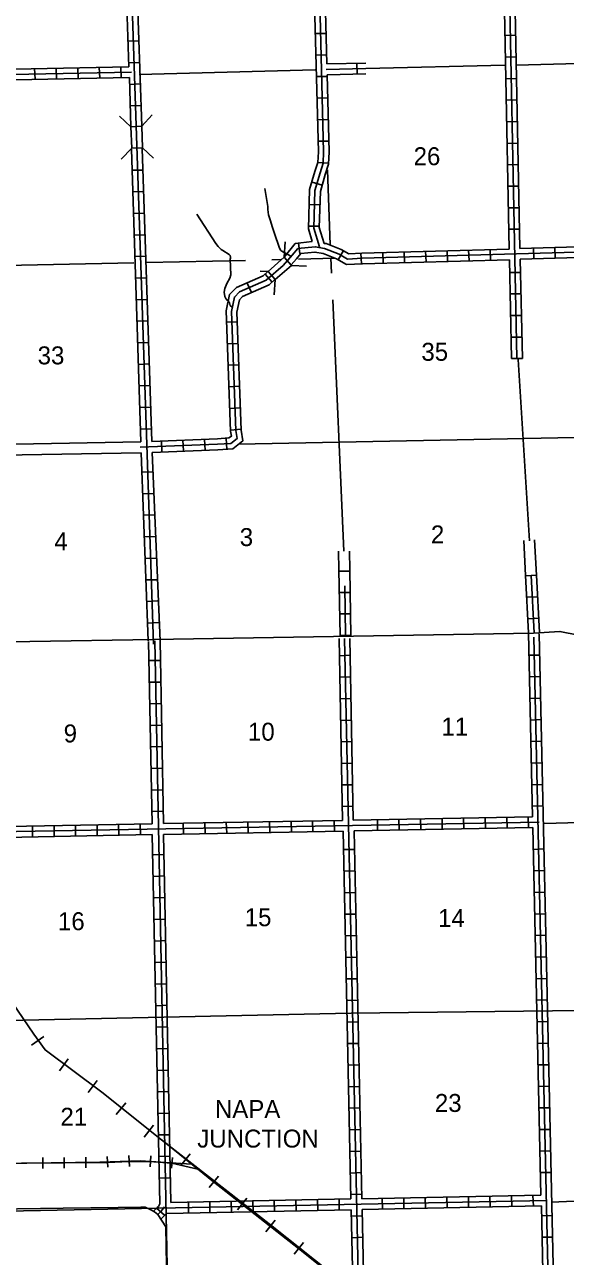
# Model space of a CAD drawing. Extents: x 1886803 to 2225102, y 15438879 to 15895946.
# Drawn here: x 2049718 to 2064761, y 15599301 to 15633587 of the extents above; entities that cross this region are included whole.
import ezdxf

# ---------------------------------------------------------------- set-up
doc = ezdxf.new("R2010")
doc.units = 0
for name, color, linetype in [('L10', 7, 'Continuous'), ('L11', 7, 'Continuous'), ('L13', 7, 'Continuous'), ('L14', 7, 'Continuous'), ('L15', 7, 'Continuous'), ('L16', 7, 'Continuous'), ('L18', 7, 'Continuous'), ('L4', 7, 'Continuous'), ('L6', 7, 'Continuous'), ('L8', 7, 'Continuous'), ('L9', 7, 'Continuous')]:
    doc.layers.add(name, color=color, linetype=linetype)

msp = doc.modelspace()

# ---------------------------------------------------------------- linework, layer by layer
at = {"layer": 'L10'}
for points in [[(2052953, 15621971), (2047974, 15621881)], [(2052963, 15621670), (2047979, 15621580)]]:
    msp.add_lwpolyline(points, dxfattribs=at)
at = {"layer": 'L11'}
for points in [[(2063654, 15618251), (2063602, 15619230)], [(2063956, 15618259), (2063903, 15619246)], [(2058462, 15618409), (2058452, 15618932)], [(2058763, 15618411), (2058753, 15618934)]]:
    msp.add_lwpolyline(points, dxfattribs=at)
at = {"layer": 'L13'}
for points in [[(2059211, 15632368), (2063079, 15632462)], [(2063396, 15632462), (2068565, 15632599)], [(2052905, 15632203), (2057805, 15632330)], [(2058148, 15629548), (2058222, 15627457)], [(2047831, 15626855), (2052757, 15626955)], [(2053111, 15626966), (2055862, 15627024)], [(2056596, 15627039), (2056854, 15627045)], [(2057340, 15627055), (2058354, 15627082)], [(2058254, 15626670), (2058238, 15627098)], [(2058601, 15618933), (2058291, 15625931)], [(2063761, 15619214), (2063449, 15624262)], [(2065490, 15622102), (2055672, 15621913)], [(2064172, 15611347), (2078027, 15611738)], [(2064362, 15600813), (2069097, 15601012)]]:
    msp.add_lwpolyline(points, dxfattribs=at)
at = {"layer": 'L15'}
for p, q in [((2049906, 15605180), (2050249, 15605423)), ((2050688, 15604462), (2050931, 15604795)), ((2051490, 15603865), (2051738, 15604198)), ((2052261, 15603248), (2052530, 15603570)), ((2053048, 15602619), (2053306, 15602957)), ((2053544, 15602539), (2054972, 15601371)), ((2049632, 15601896), (2052034, 15601917)), ((2050223, 15601748), (2050223, 15602049)), ((2050820, 15601753), (2050820, 15602054)), ((2051422, 15601764), (2051422, 15602065)), ((2052029, 15601780), (2052013, 15602081)), ((2052034, 15601917), (2052618, 15601939)), ((2052631, 15601806), (2052615, 15602107)), ((2052618, 15601939), (2053181, 15601939)), ((2053181, 15601939), (2053809, 15601896)), ((2053211, 15601796), (2053233, 15602096)), ((2053803, 15601753), (2053829, 15602054)), ((2053809, 15601896), (2054539, 15601728)), ((2054061, 15601832), (2054320, 15602155)), ((2054853, 15601215), (2055107, 15601537)), ((2054972, 15601371), (2057341, 15599521)), ((2055640, 15600597), (2055899, 15600919)), ((2056432, 15599979), (2056691, 15600307)), ((2057214, 15599361), (2057472, 15599689)), ((2057341, 15599521), (2058905, 15598271))]:
    msp.add_line(p, q, dxfattribs=at)
for points in [[(2042287, 15616738), (2043074, 15615888), (2043628, 15615012), (2044690, 15613507), (2046089, 15611331), (2047287, 15609573), (2048496, 15607857), (2048829, 15607155), (2049516, 15606157), (2049970, 15605486), (2050286, 15605048), (2051865, 15603871), (2053528, 15602540)], [(2042873, 15616104), (2043074, 15615888), (2043628, 15615012), (2044690, 15613507), (2046089, 15611331), (2047287, 15609573), (2048496, 15607857), (2048829, 15607155), (2049516, 15606157), (2049970, 15605486), (2050286, 15605048), (2051865, 15603871), (2053528, 15602540)], [(2053528, 15602540), (2056606, 15600138), (2058961, 15598263), (2059394, 15597820), (2059948, 15596853), (2060255, 15596331), (2060682, 15596088), (2061807, 15595454), (2062488, 15594947), (2063122, 15593332), (2063681, 15591256), (2064753, 15589313)], [(2043021, 15601806), (2051812, 15601922), (2052937, 15601964), (2054362, 15601869)]]:
    msp.add_lwpolyline(points, dxfattribs=at)
at = {"layer": 'L18'}
for p, q in [((2052673, 15630746), (2052361, 15631036)), ((2052974, 15630757), (2053264, 15631073)), ((2052974, 15630757), (2052673, 15630746)), ((2052673, 15630746), (2052699, 15630149)), ((2052974, 15630757), (2052995, 15630155)), ((2052699, 15630149), (2052404, 15629838)), ((2052995, 15630155), (2052699, 15630149)), ((2052995, 15630155), (2053306, 15629870)), ((2056965, 15627541), (2056939, 15627113)), ((2056490, 15626712), (2056939, 15627113)), ((2056939, 15627113), (2057140, 15626886)), ((2056269, 15626723), (2056490, 15626712)), ((2056490, 15626712), (2056691, 15626490)), ((2056691, 15626490), (2057140, 15626886)), ((2057140, 15626886), (2057557, 15626865)), ((2056691, 15626490), (2056664, 15626063))]:
    msp.add_line(p, q, dxfattribs=at)
at = {"layer": 'L4'}
for points in [[(2066554, 15616374), (2065603, 15616495), (2064611, 15616696), (2063871, 15616648), (2053306, 15616474)], [(2053306, 15616474), (2042971, 15616305)], [(2032303, 15605507), (2058803, 15606072)], [(2058803, 15606072), (2069199, 15606189)]]:
    msp.add_lwpolyline(points, dxfattribs=at)
at = {"layer": 'L6'}
msp.add_line((2053852, 15590093), (2053643, 15600127), dxfattribs=at)
msp.add_lwpolyline([(2048297, 15602335), (2048289, 15601138), (2048358, 15600995), (2048476, 15600820), (2048639, 15600700), (2048839, 15600627), (2048951, 15600614), (2049518, 15600620), (2050791, 15600639), (2052317, 15600661), (2052950, 15600669), (2053075, 15600670), (2053231, 15600597), (2053329, 15600539), (2053421, 15600462), (2053643, 15600127)], dxfattribs=at)
at = {"layer": 'L8'}
for p, q in [((2052889, 15633133), (2052588, 15633122)), ((2058106, 15633339), (2057805, 15633339)), ((2063380, 15633291), (2063079, 15633281)), ((2058122, 15632747), (2057821, 15632737)), ((2051205, 15632082), (2051194, 15632383)), ((2051807, 15632098), (2051796, 15632399)), ((2052404, 15632103), (2052398, 15632404)), ((2052916, 15632536), (2052615, 15632520)), ((2063386, 15632689), (2063090, 15632679)), ((2050007, 15632066), (2049996, 15632362)), ((2050603, 15632071), (2050598, 15632372)), ((2058137, 15632145), (2057837, 15632140)), ((2063407, 15632087), (2063106, 15632082)), ((2052932, 15631939), (2052631, 15631924)), ((2058148, 15631549), (2057847, 15631538)), ((2063412, 15631491), (2063111, 15631480)), ((2052953, 15631337), (2052657, 15631322)), ((2058164, 15630947), (2057863, 15630936)), ((2063428, 15630889), (2063132, 15630878)), ((2058180, 15630345), (2057879, 15630340)), ((2063438, 15630287), (2063138, 15630281)), ((2058169, 15629732), (2057874, 15629748)), ((2063454, 15629690), (2063153, 15629680)), ((2053011, 15629537), (2052715, 15629532)), ((2057995, 15629120), (2057715, 15629204)), ((2063465, 15629088), (2063164, 15629088)), ((2053032, 15628940), (2052731, 15628930)), ((2053053, 15628338), (2052757, 15628328)), ((2057932, 15628571), (2057631, 15628581)), ((2063481, 15628486), (2063180, 15628486)), ((2057916, 15627974), (2057615, 15627979)), ((2053074, 15627736), (2052773, 15627731)), ((2063486, 15627890), (2063190, 15627890)), ((2057372, 15627214), (2057340, 15627504)), ((2058438, 15627039), (2058586, 15627298)), ((2059690, 15626944), (2059679, 15627245)), ((2060286, 15626966), (2060281, 15627261)), ((2060888, 15626981), (2060872, 15627282)), ((2061480, 15626997), (2061469, 15627298)), ((2062082, 15627013), (2062071, 15627314)), ((2062678, 15627029), (2062673, 15627330)), ((2063882, 15627066), (2063871, 15627362)), ((2064479, 15627087), (2064473, 15627383)), ((2053095, 15627140), (2052794, 15627129)), ((2059088, 15626929), (2059072, 15627230)), ((2056606, 15626422), (2056406, 15626638)), ((2063512, 15626691), (2063211, 15626691)), ((2053111, 15626538), (2052815, 15626533)), ((2056031, 15626131), (2055904, 15626406)), ((2053132, 15625936), (2052831, 15625931)), ((2063528, 15626089), (2063227, 15626089)), ((2053153, 15625339), (2052858, 15625329)), ((2055630, 15625313), (2055329, 15625308)), ((2063539, 15625487), (2063238, 15625487)), ((2063555, 15624890), (2063254, 15624890)), ((2053169, 15624737), (2052873, 15624732)), ((2055656, 15624711), (2055355, 15624706)), ((2063565, 15624289), (2063264, 15624289)), ((2053196, 15624141), (2052895, 15624130)), ((2055682, 15624120), (2055381, 15624104)), ((2053211, 15623539), (2052916, 15623528)), ((2055698, 15623523), (2055397, 15623507)), ((2053233, 15622937), (2052932, 15622932)), ((2055719, 15622921), (2055424, 15622905)), ((2053254, 15622340), (2052953, 15622330)), ((2055746, 15622324), (2055445, 15622303)), ((2053539, 15621696), (2053523, 15621997)), ((2054141, 15621722), (2054120, 15622023)), ((2054737, 15621738), (2054721, 15622039)), ((2055339, 15621770), (2055323, 15622071)), ((2053296, 15621136), (2052995, 15621131)), ((2053312, 15620540), (2053011, 15620529)), ((2053328, 15619938), (2053037, 15619933)), ((2053354, 15619336), (2053053, 15619331)), ((2053370, 15618739), (2053074, 15618729)), ((2058757, 15618374), (2058456, 15618374)), ((2053396, 15618137), (2053095, 15618132)), ((2063657, 15618243), (2063955, 15618259)), ((2058773, 15617777), (2058472, 15617777)), ((2063689, 15617647), (2063987, 15617663)), ((2053412, 15617546), (2053111, 15617530)), ((2058787, 15617182), (2058486, 15617182)), ((2063720, 15617051), (2064018, 15617067)), ((2053438, 15616949), (2053137, 15616928)), ((2058797, 15616580), (2058497, 15616580)), ((2058771, 15616031), (2058470, 15616020)), ((2064040, 15616036), (2063739, 15616031)), ((2053497, 15615888), (2053196, 15615883)), ((2053512, 15615286), (2053211, 15615281)), ((2058787, 15615429), (2058486, 15615423)), ((2064056, 15615439), (2063755, 15615429)), ((2053523, 15614689), (2053222, 15614679)), ((2058797, 15614832), (2058497, 15614821)), ((2064072, 15614837), (2063771, 15614832)), ((2058813, 15614230), (2058512, 15614219)), ((2064077, 15614241), (2063782, 15614230)), ((2053539, 15614087), (2053238, 15614082)), ((2058824, 15613628), (2058523, 15613623)), ((2064098, 15613639), (2063798, 15613628)), ((2053549, 15613491), (2053248, 15613480)), ((2053555, 15612889), (2053254, 15612878)), ((2058840, 15613031), (2058539, 15613021)), ((2064104, 15613037), (2063803, 15613031)), ((2053570, 15612287), (2053269, 15612282)), ((2058856, 15612430), (2058555, 15612424)), ((2064120, 15612440), (2063824, 15612430)), ((2058861, 15611828), (2058565, 15611822)), ((2064141, 15611838), (2063840, 15611828)), ((2053581, 15611690), (2053280, 15611680)), ((2060139, 15611173), (2060128, 15611474)), ((2060740, 15611178), (2060730, 15611479)), ((2061337, 15611189), (2061332, 15611490)), ((2061939, 15611199), (2061928, 15611495)), ((2062536, 15611215), (2062530, 15611511)), ((2063138, 15611220), (2063132, 15611521)), ((2063739, 15611231), (2063729, 15611532)), ((2049938, 15610988), (2049938, 15611289)), ((2050540, 15610999), (2050540, 15611294)), ((2051136, 15611004), (2051136, 15611305)), ((2051738, 15611014), (2051738, 15611315)), ((2052340, 15611030), (2052330, 15611331)), ((2052937, 15611041), (2052932, 15611337)), ((2054141, 15611062), (2054130, 15611363)), ((2054737, 15611073), (2054732, 15611374)), ((2055339, 15611078), (2055329, 15611379)), ((2055936, 15611099), (2055931, 15611395)), ((2056538, 15611104), (2056532, 15611405)), ((2057140, 15611115), (2057129, 15611416)), ((2057736, 15611120), (2057731, 15611421)), ((2058338, 15611136), (2058328, 15611437)), ((2059537, 15611157), (2059531, 15611453)), ((2053607, 15610486), (2053306, 15610481)), ((2058887, 15610629), (2058586, 15610624)), ((2064162, 15610640), (2063861, 15610629)), ((2053613, 15609890), (2053312, 15609879)), ((2058903, 15610032), (2058607, 15610022)), ((2064178, 15610038), (2063882, 15610032)), ((2058914, 15609430), (2058613, 15609420)), ((2064188, 15609436), (2063887, 15609430)), ((2053629, 15609288), (2053328, 15609283)), ((2058929, 15608829), (2058629, 15608823)), ((2064204, 15608839), (2063903, 15608829)), ((2053639, 15608686), (2053338, 15608681)), ((2053655, 15608089), (2053354, 15608079)), ((2058940, 15608232), (2058639, 15608221)), ((2064215, 15608237), (2063914, 15608232)), ((2053665, 15607487), (2053365, 15607482)), ((2058956, 15607630), (2058655, 15607619)), ((2064230, 15607641), (2063930, 15607630)), ((2058972, 15607028), (2058671, 15607023)), ((2064246, 15607039), (2063945, 15607028)), ((2053671, 15606891), (2053370, 15606880)), ((2058982, 15606431), (2058681, 15606421)), ((2064257, 15606437), (2063956, 15606431)), ((2053687, 15606289), (2053391, 15606278)), ((2053697, 15605687), (2053396, 15605682)), ((2058998, 15605829), (2058697, 15605824)), ((2064273, 15605840), (2063972, 15605829)), ((2053713, 15605090), (2053412, 15605080)), ((2059003, 15605228), (2058702, 15605222)), ((2064278, 15605238), (2063988, 15605228)), ((2059019, 15604631), (2058724, 15604620)), ((2064294, 15604636), (2063998, 15604631)), ((2053724, 15604488), (2053423, 15604478)), ((2059030, 15604029), (2058729, 15604024)), ((2064315, 15604040), (2064014, 15604029)), ((2053739, 15603886), (2053438, 15603881)), ((2053745, 15603290), (2053449, 15603279)), ((2059046, 15603432), (2058745, 15603422)), ((2064320, 15603438), (2064019, 15603432)), ((2053755, 15602688), (2053454, 15602683)), ((2059056, 15602830), (2058755, 15602820)), ((2064336, 15602836), (2064040, 15602830)), ((2059072, 15602228), (2058771, 15602223)), ((2064357, 15602239), (2064056, 15602228)), ((2053771, 15602086), (2053470, 15602081)), ((2059077, 15601632), (2058782, 15601621)), ((2064362, 15601637), (2064062, 15601632)), ((2053782, 15601489), (2053481, 15601479)), ((2055471, 15600539), (2055466, 15600840)), ((2056073, 15600544), (2056063, 15600845)), ((2056670, 15600555), (2056664, 15600856)), ((2057272, 15600571), (2057261, 15600871)), ((2057874, 15600581), (2057863, 15600882)), ((2058470, 15600597), (2058465, 15600898)), ((2059098, 15601030), (2058797, 15601019)), ((2059674, 15600613), (2059663, 15600914)), ((2060271, 15600629), (2060265, 15600930)), ((2060872, 15600639), (2060862, 15600940)), ((2061469, 15600655), (2061464, 15600956)), ((2062071, 15600666), (2062066, 15600961)), ((2062673, 15600671), (2062662, 15600972)), ((2063270, 15600687), (2063264, 15600988)), ((2063871, 15600697), (2063861, 15600998)), ((2053388, 15600646), (2053611, 15600448)), ((2054273, 15600512), (2054273, 15600813)), ((2054869, 15600523), (2054869, 15600824)), ((2059114, 15600428), (2058813, 15600423)), ((2064389, 15600439), (2064088, 15600428)), ((2059120, 15599831), (2058824, 15599821)), ((2064405, 15599837), (2064104, 15599831))]:
    msp.add_line(p, q, dxfattribs=at)
for points in [[(2057694, 15637615), (2057889, 15630049), (2057874, 15629753), (2057794, 15629495), (2057646, 15628998), (2057615, 15627905), (2057720, 15627546)], [(2057847, 15637615), (2058037, 15630049), (2058021, 15629732), (2057937, 15629458), (2057794, 15628972), (2057763, 15627921), (2057921, 15627399)], [(2057995, 15637615), (2058127, 15632491)], [(2062990, 15637774), (2063196, 15627340)], [(2063138, 15637774), (2063412, 15624289)], [(2063291, 15637774), (2063497, 15627356)], [(2052446, 15637431), (2052615, 15632415)], [(2052599, 15637441), (2053306, 15616337)], [(2052747, 15637446), (2052974, 15630762)], [(2047620, 15632314), (2052615, 15632415)], [(2042203, 15632056), (2052689, 15632261)], [(2047641, 15632013), (2052631, 15632114)], [(2052631, 15632114), (2052673, 15630746)], [(2058135, 15632191), (2058190, 15630049), (2058169, 15629706), (2058079, 15629416), (2057947, 15628946), (2057916, 15627937), (2058048, 15627499)], [(2052689, 15630123), (2052953, 15621971)], [(2052990, 15630139), (2053254, 15621981)], [(2057120, 15627146), (2056855, 15627290), (2056833, 15627313), (2056797, 15627389), (2056673, 15627772), (2056615, 15627944), (2056550, 15628153), (2056498, 15628293), (2056481, 15628442), (2056482, 15628529), (2056397, 15629021)], [(2055496, 15625725), (2055440, 15625766), (2055414, 15625847), (2055402, 15625872), (2055395, 15625884), (2055322, 15625949), (2055314, 15625961), (2055289, 15626021), (2055268, 15626143), (2055287, 15626238), (2055341, 15626377), (2055428, 15626532), (2055451, 15626619), (2055439, 15627060), (2055445, 15627087), (2055448, 15627112), (2055435, 15627165), (2055410, 15627189), (2055230, 15627302), (2055189, 15627332), (2055105, 15627408), (2055105, 15627408), (2055040, 15627492), (2054505, 15628310)], [(2068687, 15627356), (2059104, 15627082), (2058702, 15627055), (2058465, 15627198), (2058064, 15627356), (2057805, 15627404), (2057319, 15627356), (2057161, 15627166), (2056907, 15626886), (2056437, 15626475), (2055698, 15626147), (2055556, 15626005), (2055471, 15625603), (2055598, 15622287), (2055630, 15622066), (2055455, 15621928), (2055086, 15621907), (2052932, 15621823)], [(2057720, 15627546), (2057245, 15627499), (2056939, 15627113)], [(2063206, 15627039), (2059114, 15626929), (2058671, 15626907), (2058396, 15627066), (2058021, 15627214), (2057794, 15627256), (2057398, 15627214), (2057282, 15627066), (2057129, 15626897)], [(2063196, 15627340), (2059098, 15627230), (2058739, 15627203), (2058528, 15627330), (2058106, 15627499), (2058048, 15627499)], [(2068681, 15627504), (2063497, 15627356)], [(2063206, 15627039), (2063264, 15624289)], [(2068697, 15627203), (2063507, 15627055)], [(2063507, 15627055), (2063565, 15624289)], [(2056480, 15626712), (2056353, 15626596), (2055614, 15626274), (2055413, 15626079)], [(2056680, 15626490), (2056522, 15626348), (2055777, 15626020), (2055698, 15625931), (2055619, 15625587), (2055746, 15622303), (2055788, 15621997), (2055513, 15621781), (2055096, 15621754), (2053264, 15621680)], [(2055413, 15626079), (2055323, 15625624), (2055445, 15622272), (2055471, 15622129), (2055397, 15622082), (2055080, 15622055), (2053254, 15621981)], [(2052963, 15621670), (2053153, 15616437)], [(2053264, 15621680), (2053486, 15616437)], [(2058497, 15616580), (2058462, 15618409)], [(2058797, 15616580), (2058763, 15618411)], [(2063739, 15616654), (2063654, 15618251)], [(2063891, 15616661), (2063806, 15618251)], [(2064040, 15616669), (2063956, 15618259)], [(2058644, 15616580), (2058623, 15617963)], [(2063845, 15611537), (2063739, 15616648)], [(2064494, 15595702), (2064030, 15616632)], [(2053264, 15611337), (2053164, 15616416)], [(2053856, 15590090), (2053338, 15616437)], [(2053581, 15611347), (2053486, 15616437)], [(2058465, 15616495), (2058565, 15611437)], [(2058613, 15616495), (2059178, 15590232)], [(2058766, 15616495), (2058861, 15611447)], [(2064473, 15590237), (2063882, 15616532)], [(2058861, 15611447), (2063845, 15611537)], [(2042736, 15611004), (2064030, 15611389)], [(2048264, 15611247), (2053264, 15611337)], [(2053581, 15611347), (2058565, 15611437)], [(2053586, 15611046), (2058581, 15611136)], [(2058581, 15611136), (2058797, 15600898)], [(2058882, 15611146), (2063861, 15611236)], [(2058882, 15611146), (2059098, 15600903)], [(2064077, 15601003), (2063861, 15611236)], [(2048269, 15610946), (2053269, 15611041)], [(2053481, 15600763), (2053269, 15611041)], [(2053787, 15600798), (2053586, 15611046)], [(2048269, 15600544), (2064246, 15600856)], [(2053787, 15600798), (2058797, 15600898)], [(2059098, 15600903), (2064077, 15601003)], [(2053481, 15600763), (2053439, 15600693), (2053404, 15600657), (2053302, 15600555)], [(2053605, 15600678), (2053558, 15600601), (2053511, 15600552), (2053421, 15600462)], [(2053663, 15600494), (2058803, 15600597)], [(2058803, 15600597), (2058914, 15595745)], [(2059104, 15600607), (2064098, 15600703)], [(2059104, 15600607), (2059215, 15595771)], [(2064199, 15595686), (2064098, 15600703)], [(2053663, 15600494), (2053619, 15600448), (2053506, 15600334)]]:
    msp.add_lwpolyline(points, dxfattribs=at)
at = {"layer": 'L9'}
msp.add_line((2058967, 15632211), (2058960, 15632509), dxfattribs=at)
for points in [[(2058127, 15632491), (2059207, 15632518)], [(2058111, 15632341), (2059211, 15632368)], [(2058135, 15632191), (2059214, 15632218)]]:
    msp.add_lwpolyline(points, dxfattribs=at)

# ---------------------------------------------------------------- texts
at = {"layer": 'L14'}
for s, p in [('26', (2060540, 15629674)), ('33', (2050080, 15624130)), ('35', (2060756, 15624230)), ('4', (2050545, 15618956)), ('3', (2055703, 15619072)), ('2', (2061020, 15619146)), ('11', (2061311, 15613797)), ('9', (2050804, 15613607)), ('10', (2055931, 15613655)), ('16', (2050645, 15608380)), ('15', (2055841, 15608491)), ('14', (2061221, 15608470)), ('23', (2061131, 15603321)), ('21', (2050714, 15602936))]:
    msp.add_text(s, height=500, rotation=360, dxfattribs=at).set_placement(p)
at = {"layer": 'L16'}
for s, p in [('NAPA', (2055012, 15603152)), ('JUNCTION', (2054521, 15602329))]:
    msp.add_text(s, height=500, rotation=360, dxfattribs=at).set_placement(p)

doc.saveas('drawing.dxf')
